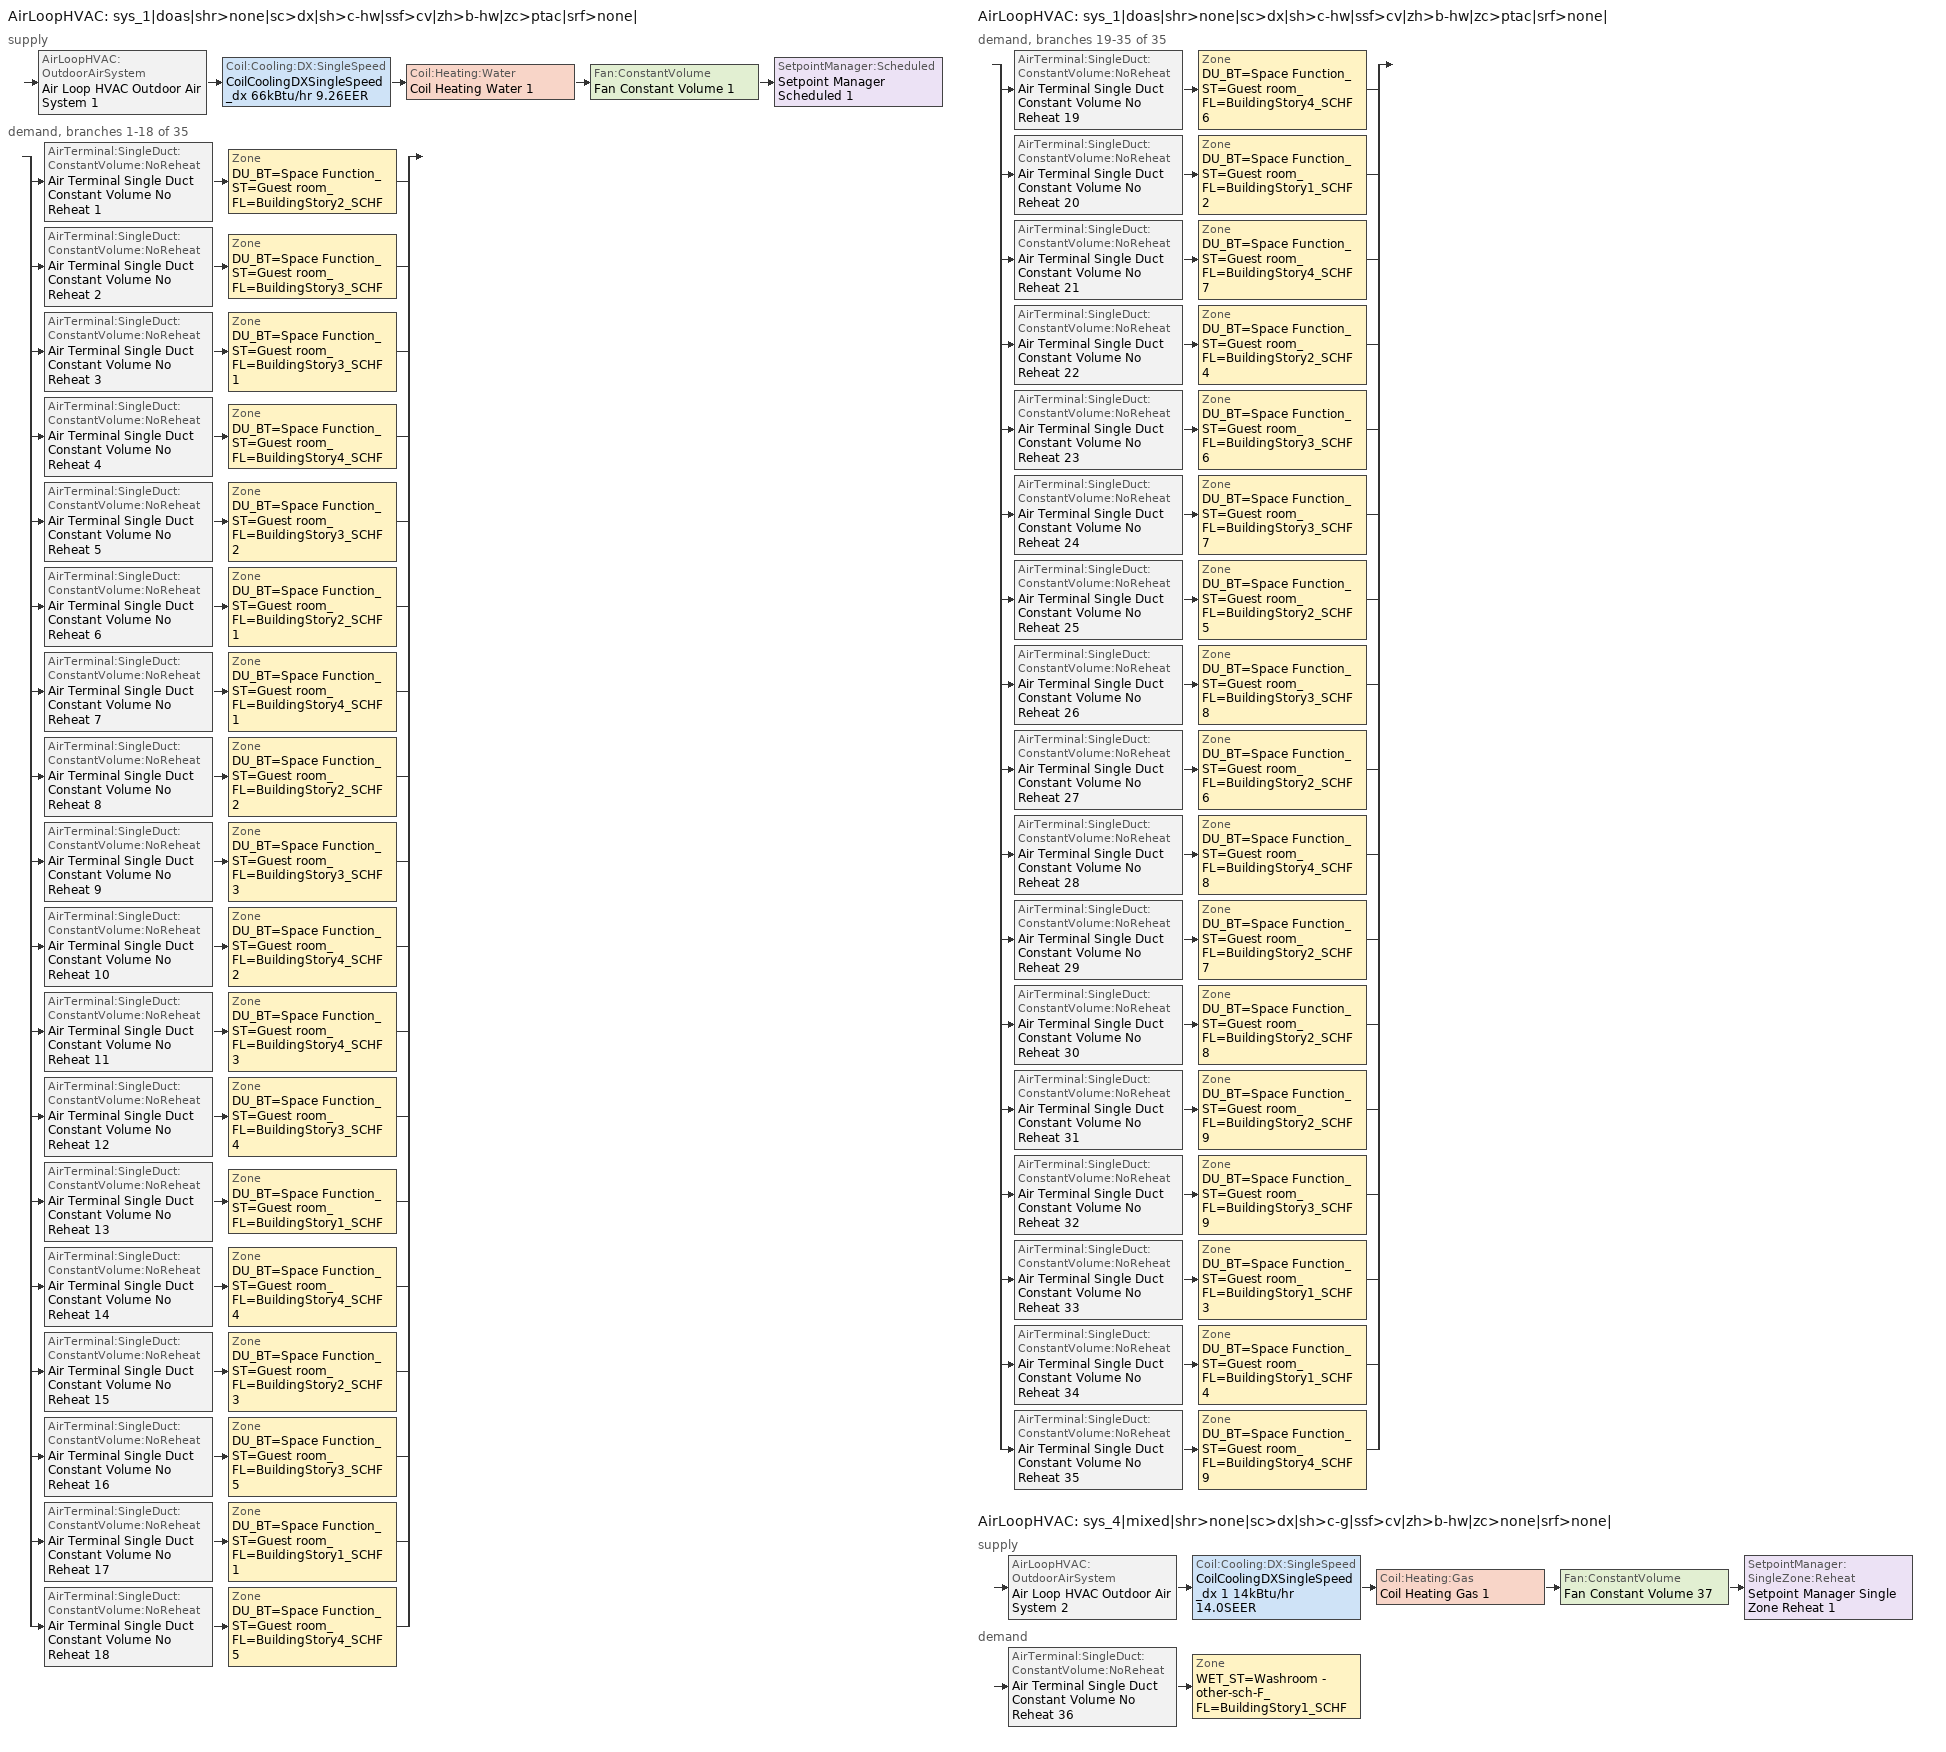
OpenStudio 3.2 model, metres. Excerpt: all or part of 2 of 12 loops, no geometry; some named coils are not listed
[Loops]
AirLoopHVAC 'sys_1|doas|shr>none|sc>dx|sh>c-hw|ssf>cv|zh>b-hw|zc>ptac|srf>none|'
 supply: AirLoopHVAC:OutdoorAirSystem 'Air Loop HVAC Outdoor Air System 1' > Coil:Cooling:DX:SingleSpeed 'CoilCoolingDXSingleSpeed_dx 66kBtu/hr 9.26EER' > Coil:Heating:Water 'Coil Heating Water 1' > Fan:ConstantVolume 'Fan Constant Volume 1' > SetpointManager:Scheduled 'Setpoint Manager Scheduled 1'
 demand, branches 1-18 of 35: split
  | AirTerminal:SingleDuct:ConstantVolume:NoReheat 'Air Terminal Single Duct Constant Volume No Reheat 1' > Zone 'DU_BT=Space Function_ST=Guest room_FL=BuildingStory2_SCHF'
  | AirTerminal:SingleDuct:ConstantVolume:NoReheat 'Air Terminal Single Duct Constant Volume No Reheat 2' > Zone 'DU_BT=Space Function_ST=Guest room_FL=BuildingStory3_SCHF'
  | AirTerminal:SingleDuct:ConstantVolume:NoReheat 'Air Terminal Single Duct Constant Volume No Reheat 3' > Zone 'DU_BT=Space Function_ST=Guest room_FL=BuildingStory3_SCHF 1'
  | AirTerminal:SingleDuct:ConstantVolume:NoReheat 'Air Terminal Single Duct Constant Volume No Reheat 4' > Zone 'DU_BT=Space Function_ST=Guest room_FL=BuildingStory4_SCHF'
  | AirTerminal:SingleDuct:ConstantVolume:NoReheat 'Air Terminal Single Duct Constant Volume No Reheat 5' > Zone 'DU_BT=Space Function_ST=Guest room_FL=BuildingStory3_SCHF 2'
  | AirTerminal:SingleDuct:ConstantVolume:NoReheat 'Air Terminal Single Duct Constant Volume No Reheat 6' > Zone 'DU_BT=Space Function_ST=Guest room_FL=BuildingStory2_SCHF 1'
  | AirTerminal:SingleDuct:ConstantVolume:NoReheat 'Air Terminal Single Duct Constant Volume No Reheat 7' > Zone 'DU_BT=Space Function_ST=Guest room_FL=BuildingStory4_SCHF 1'
  | AirTerminal:SingleDuct:ConstantVolume:NoReheat 'Air Terminal Single Duct Constant Volume No Reheat 8' > Zone 'DU_BT=Space Function_ST=Guest room_FL=BuildingStory2_SCHF 2'
  | AirTerminal:SingleDuct:ConstantVolume:NoReheat 'Air Terminal Single Duct Constant Volume No Reheat 9' > Zone 'DU_BT=Space Function_ST=Guest room_FL=BuildingStory3_SCHF 3'
  | AirTerminal:SingleDuct:ConstantVolume:NoReheat 'Air Terminal Single Duct Constant Volume No Reheat 10' > Zone 'DU_BT=Space Function_ST=Guest room_FL=BuildingStory4_SCHF 2'
  | AirTerminal:SingleDuct:ConstantVolume:NoReheat 'Air Terminal Single Duct Constant Volume No Reheat 11' > Zone 'DU_BT=Space Function_ST=Guest room_FL=BuildingStory4_SCHF 3'
  | AirTerminal:SingleDuct:ConstantVolume:NoReheat 'Air Terminal Single Duct Constant Volume No Reheat 12' > Zone 'DU_BT=Space Function_ST=Guest room_FL=BuildingStory3_SCHF 4'
  | AirTerminal:SingleDuct:ConstantVolume:NoReheat 'Air Terminal Single Duct Constant Volume No Reheat 13' > Zone 'DU_BT=Space Function_ST=Guest room_FL=BuildingStory1_SCHF'
  | AirTerminal:SingleDuct:ConstantVolume:NoReheat 'Air Terminal Single Duct Constant Volume No Reheat 14' > Zone 'DU_BT=Space Function_ST=Guest room_FL=BuildingStory4_SCHF 4'
  | AirTerminal:SingleDuct:ConstantVolume:NoReheat 'Air Terminal Single Duct Constant Volume No Reheat 15' > Zone 'DU_BT=Space Function_ST=Guest room_FL=BuildingStory2_SCHF 3'
  | AirTerminal:SingleDuct:ConstantVolume:NoReheat 'Air Terminal Single Duct Constant Volume No Reheat 16' > Zone 'DU_BT=Space Function_ST=Guest room_FL=BuildingStory3_SCHF 5'
  | AirTerminal:SingleDuct:ConstantVolume:NoReheat 'Air Terminal Single Duct Constant Volume No Reheat 17' > Zone 'DU_BT=Space Function_ST=Guest room_FL=BuildingStory1_SCHF 1'
  | AirTerminal:SingleDuct:ConstantVolume:NoReheat 'Air Terminal Single Duct Constant Volume No Reheat 18' > Zone 'DU_BT=Space Function_ST=Guest room_FL=BuildingStory4_SCHF 5'
AirLoopHVAC 'sys_1|doas|shr>none|sc>dx|sh>c-hw|ssf>cv|zh>b-hw|zc>ptac|srf>none|'
 demand, branches 19-35 of 35: split
  | AirTerminal:SingleDuct:ConstantVolume:NoReheat 'Air Terminal Single Duct Constant Volume No Reheat 19' > Zone 'DU_BT=Space Function_ST=Guest room_FL=BuildingStory4_SCHF 6'
  | AirTerminal:SingleDuct:ConstantVolume:NoReheat 'Air Terminal Single Duct Constant Volume No Reheat 20' > Zone 'DU_BT=Space Function_ST=Guest room_FL=BuildingStory1_SCHF 2'
  | AirTerminal:SingleDuct:ConstantVolume:NoReheat 'Air Terminal Single Duct Constant Volume No Reheat 21' > Zone 'DU_BT=Space Function_ST=Guest room_FL=BuildingStory4_SCHF 7'
  | AirTerminal:SingleDuct:ConstantVolume:NoReheat 'Air Terminal Single Duct Constant Volume No Reheat 22' > Zone 'DU_BT=Space Function_ST=Guest room_FL=BuildingStory2_SCHF 4'
  | AirTerminal:SingleDuct:ConstantVolume:NoReheat 'Air Terminal Single Duct Constant Volume No Reheat 23' > Zone 'DU_BT=Space Function_ST=Guest room_FL=BuildingStory3_SCHF 6'
  | AirTerminal:SingleDuct:ConstantVolume:NoReheat 'Air Terminal Single Duct Constant Volume No Reheat 24' > Zone 'DU_BT=Space Function_ST=Guest room_FL=BuildingStory3_SCHF 7'
  | AirTerminal:SingleDuct:ConstantVolume:NoReheat 'Air Terminal Single Duct Constant Volume No Reheat 25' > Zone 'DU_BT=Space Function_ST=Guest room_FL=BuildingStory2_SCHF 5'
  | AirTerminal:SingleDuct:ConstantVolume:NoReheat 'Air Terminal Single Duct Constant Volume No Reheat 26' > Zone 'DU_BT=Space Function_ST=Guest room_FL=BuildingStory3_SCHF 8'
  | AirTerminal:SingleDuct:ConstantVolume:NoReheat 'Air Terminal Single Duct Constant Volume No Reheat 27' > Zone 'DU_BT=Space Function_ST=Guest room_FL=BuildingStory2_SCHF 6'
  | AirTerminal:SingleDuct:ConstantVolume:NoReheat 'Air Terminal Single Duct Constant Volume No Reheat 28' > Zone 'DU_BT=Space Function_ST=Guest room_FL=BuildingStory4_SCHF 8'
  | AirTerminal:SingleDuct:ConstantVolume:NoReheat 'Air Terminal Single Duct Constant Volume No Reheat 29' > Zone 'DU_BT=Space Function_ST=Guest room_FL=BuildingStory2_SCHF 7'
  | AirTerminal:SingleDuct:ConstantVolume:NoReheat 'Air Terminal Single Duct Constant Volume No Reheat 30' > Zone 'DU_BT=Space Function_ST=Guest room_FL=BuildingStory2_SCHF 8'
  | AirTerminal:SingleDuct:ConstantVolume:NoReheat 'Air Terminal Single Duct Constant Volume No Reheat 31' > Zone 'DU_BT=Space Function_ST=Guest room_FL=BuildingStory2_SCHF 9'
  | AirTerminal:SingleDuct:ConstantVolume:NoReheat 'Air Terminal Single Duct Constant Volume No Reheat 32' > Zone 'DU_BT=Space Function_ST=Guest room_FL=BuildingStory3_SCHF 9'
  | AirTerminal:SingleDuct:ConstantVolume:NoReheat 'Air Terminal Single Duct Constant Volume No Reheat 33' > Zone 'DU_BT=Space Function_ST=Guest room_FL=BuildingStory1_SCHF 3'
  | AirTerminal:SingleDuct:ConstantVolume:NoReheat 'Air Terminal Single Duct Constant Volume No Reheat 34' > Zone 'DU_BT=Space Function_ST=Guest room_FL=BuildingStory1_SCHF 4'
  | AirTerminal:SingleDuct:ConstantVolume:NoReheat 'Air Terminal Single Duct Constant Volume No Reheat 35' > Zone 'DU_BT=Space Function_ST=Guest room_FL=BuildingStory4_SCHF 9'
AirLoopHVAC 'sys_4|mixed|shr>none|sc>dx|sh>c-g|ssf>cv|zh>b-hw|zc>none|srf>none|'
 supply: AirLoopHVAC:OutdoorAirSystem 'Air Loop HVAC Outdoor Air System 2' > Coil:Cooling:DX:SingleSpeed 'CoilCoolingDXSingleSpeed_dx 1 14kBtu/hr 14.0SEER' > Coil:Heating:Gas 'Coil Heating Gas 1' > Fan:ConstantVolume 'Fan Constant Volume 37' > SetpointManager:SingleZone:Reheat 'Setpoint Manager Single Zone Reheat 1'
 demand: AirTerminal:SingleDuct:ConstantVolume:NoReheat 'Air Terminal Single Duct Constant Volume No Reheat 36' > Zone 'WET_ST=Washroom - other-sch-F_FL=BuildingStory1_SCHF'
[Sizing:Zone] Zone Cooling Design Supply Air Temperature Input Method=TemperatureDifference; Zone Cooling Design Supply Air Temperature {C}=14; Zone Cooling Design Supply Air Temperature Difference {deltaC}=11; Zone Heating Design Supply Air Temperature Input Method=TemperatureDifference; Zone Heating Design Supply Air Temperature {C}=40; Zone Heating Design Supply Air Temperature Difference {deltaC}=21; Zone Cooling Design Supply Air Humidity Ratio {kg-H2O/kg-air}=0.0085; Zone Heating Design Supply Air Humidity Ratio {kg-H2O/kg-air}=0.008; Zone Heating Sizing Factor=1.3; Zone Cooling Sizing Factor=1.1; Cooling Design Air Flow Method=DesignDay; Heating Design Air Flow Method=DesignDay; Account for Dedicated Outdoor Air System=No; Dedicated Outdoor Air System Control Strategy=NeutralSupplyAir; Dedicated Outdoor Air Low Setpoint Temperature for Design {C}=autosize; Dedicated Outdoor Air High Setpoint Temperature for Design {C}=autosize
DU_BT=Space Function_ST=Guest room_FL=BuildingStory2_SCHF; DU_BT=Space Function_ST=Guest room_FL=BuildingStory3_SCHF; DU_BT=Space Function_ST=Guest room_FL=BuildingStory3_SCHF 1; DU_BT=Space Function_ST=Guest room_FL=BuildingStory4_SCHF; DU_BT=Space Function_ST=Guest room_FL=BuildingStory3_SCHF 2; DU_BT=Space Function_ST=Guest room_FL=BuildingStory2_SCHF 1; DU_BT=Space Function_ST=Guest room_FL=BuildingStory4_SCHF 1; DU_BT=Space Function_ST=Guest room_FL=BuildingStory2_SCHF 2; DU_BT=Space Function_ST=Guest room_FL=BuildingStory3_SCHF 3; DU_BT=Space Function_ST=Guest room_FL=BuildingStory4_SCHF 2; DU_BT=Space Function_ST=Guest room_FL=BuildingStory4_SCHF 3; DU_BT=Space Function_ST=Guest room_FL=BuildingStory3_SCHF 4; DU_BT=Space Function_ST=Guest room_FL=BuildingStory1_SCHF; DU_BT=Space Function_ST=Guest room_FL=BuildingStory4_SCHF 4; DU_BT=Space Function_ST=Guest room_FL=BuildingStory2_SCHF 3; DU_BT=Space Function_ST=Guest room_FL=BuildingStory3_SCHF 5; DU_BT=Space Function_ST=Guest room_FL=BuildingStory1_SCHF 1; DU_BT=Space Function_ST=Guest room_FL=BuildingStory4_SCHF 5; DU_BT=Space Function_ST=Guest room_FL=BuildingStory4_SCHF 6; DU_BT=Space Function_ST=Guest room_FL=BuildingStory1_SCHF 2; DU_BT=Space Function_ST=Guest room_FL=BuildingStory4_SCHF 7; DU_BT=Space Function_ST=Guest room_FL=BuildingStory2_SCHF 4; DU_BT=Space Function_ST=Guest room_FL=BuildingStory3_SCHF 6; DU_BT=Space Function_ST=Guest room_FL=BuildingStory3_SCHF 7; DU_BT=Space Function_ST=Guest room_FL=BuildingStory2_SCHF 5; DU_BT=Space Function_ST=Guest room_FL=BuildingStory3_SCHF 8; DU_BT=Space Function_ST=Guest room_FL=BuildingStory2_SCHF 6; DU_BT=Space Function_ST=Guest room_FL=BuildingStory4_SCHF 8; DU_BT=Space Function_ST=Guest room_FL=BuildingStory2_SCHF 7; DU_BT=Space Function_ST=Guest room_FL=BuildingStory2_SCHF 8; DU_BT=Space Function_ST=Guest room_FL=BuildingStory2_SCHF 9; DU_BT=Space Function_ST=Guest room_FL=BuildingStory3_SCHF 9; DU_BT=Space Function_ST=Guest room_FL=BuildingStory1_SCHF 3; DU_BT=Space Function_ST=Guest room_FL=BuildingStory1_SCHF 4; DU_BT=Space Function_ST=Guest room_FL=BuildingStory4_SCHF 9; WET_ST=Washroom - other-sch-F_FL=BuildingStory1_SCHF
[Zone equipment]
DU_BT=Space Function_ST=Guest room_FL=BuildingStory2_SCHF: DU_BT=Space Function_ST=Guest room_FL=BuildingStory2_SCHF PTAC, Zone HVAC Baseboard Convective Water 1, Air Terminal Single Duct Constant Volume No Reheat 1
DU_BT=Space Function_ST=Guest room_FL=BuildingStory3_SCHF: DU_BT=Space Function_ST=Guest room_FL=BuildingStory3_SCHF PTAC, Zone HVAC Baseboard Convective Water 2, Air Terminal Single Duct Constant Volume No Reheat 2
DU_BT=Space Function_ST=Guest room_FL=BuildingStory3_SCHF 1: DU_BT=Space Function_ST=Guest room_FL=BuildingStory3_SCHF 1 PTAC, Zone HVAC Baseboard Convective Water 3, Air Terminal Single Duct Constant Volume No Reheat 3
DU_BT=Space Function_ST=Guest room_FL=BuildingStory4_SCHF: DU_BT=Space Function_ST=Guest room_FL=BuildingStory4_SCHF PTAC, Zone HVAC Baseboard Convective Water 4, Air Terminal Single Duct Constant Volume No Reheat 4
DU_BT=Space Function_ST=Guest room_FL=BuildingStory3_SCHF 2: DU_BT=Space Function_ST=Guest room_FL=BuildingStory3_SCHF 2 PTAC, Zone HVAC Baseboard Convective Water 5, Air Terminal Single Duct Constant Volume No Reheat 5
DU_BT=Space Function_ST=Guest room_FL=BuildingStory2_SCHF 1: DU_BT=Space Function_ST=Guest room_FL=BuildingStory2_SCHF 1 PTAC, Zone HVAC Baseboard Convective Water 6, Air Terminal Single Duct Constant Volume No Reheat 6
DU_BT=Space Function_ST=Guest room_FL=BuildingStory4_SCHF 1: DU_BT=Space Function_ST=Guest room_FL=BuildingStory4_SCHF 1 PTAC, Zone HVAC Baseboard Convective Water 7, Air Terminal Single Duct Constant Volume No Reheat 7
DU_BT=Space Function_ST=Guest room_FL=BuildingStory2_SCHF 2: DU_BT=Space Function_ST=Guest room_FL=BuildingStory2_SCHF 2 PTAC, Zone HVAC Baseboard Convective Water 8, Air Terminal Single Duct Constant Volume No Reheat 8
DU_BT=Space Function_ST=Guest room_FL=BuildingStory3_SCHF 3: DU_BT=Space Function_ST=Guest room_FL=BuildingStory3_SCHF 3 PTAC, Zone HVAC Baseboard Convective Water 9, Air Terminal Single Duct Constant Volume No Reheat 9
DU_BT=Space Function_ST=Guest room_FL=BuildingStory4_SCHF 2: DU_BT=Space Function_ST=Guest room_FL=BuildingStory4_SCHF 2 PTAC, Zone HVAC Baseboard Convective Water 10, Air Terminal Single Duct Constant Volume No Reheat 10
DU_BT=Space Function_ST=Guest room_FL=BuildingStory4_SCHF 3: DU_BT=Space Function_ST=Guest room_FL=BuildingStory4_SCHF 3 PTAC, Zone HVAC Baseboard Convective Water 11, Air Terminal Single Duct Constant Volume No Reheat 11
DU_BT=Space Function_ST=Guest room_FL=BuildingStory3_SCHF 4: DU_BT=Space Function_ST=Guest room_FL=BuildingStory3_SCHF 4 PTAC, Zone HVAC Baseboard Convective Water 12, Air Terminal Single Duct Constant Volume No Reheat 12
DU_BT=Space Function_ST=Guest room_FL=BuildingStory1_SCHF: DU_BT=Space Function_ST=Guest room_FL=BuildingStory1_SCHF PTAC, Zone HVAC Baseboard Convective Water 13, Air Terminal Single Duct Constant Volume No Reheat 13
DU_BT=Space Function_ST=Guest room_FL=BuildingStory4_SCHF 4: DU_BT=Space Function_ST=Guest room_FL=BuildingStory4_SCHF 4 PTAC, Zone HVAC Baseboard Convective Water 14, Air Terminal Single Duct Constant Volume No Reheat 14
DU_BT=Space Function_ST=Guest room_FL=BuildingStory2_SCHF 3: DU_BT=Space Function_ST=Guest room_FL=BuildingStory2_SCHF 3 PTAC, Zone HVAC Baseboard Convective Water 15, Air Terminal Single Duct Constant Volume No Reheat 15
DU_BT=Space Function_ST=Guest room_FL=BuildingStory3_SCHF 5: DU_BT=Space Function_ST=Guest room_FL=BuildingStory3_SCHF 5 PTAC, Zone HVAC Baseboard Convective Water 16, Air Terminal Single Duct Constant Volume No Reheat 16
DU_BT=Space Function_ST=Guest room_FL=BuildingStory1_SCHF 1: DU_BT=Space Function_ST=Guest room_FL=BuildingStory1_SCHF 1 PTAC, Zone HVAC Baseboard Convective Water 17, Air Terminal Single Duct Constant Volume No Reheat 17
DU_BT=Space Function_ST=Guest room_FL=BuildingStory4_SCHF 5: DU_BT=Space Function_ST=Guest room_FL=BuildingStory4_SCHF 5 PTAC, Zone HVAC Baseboard Convective Water 18, Air Terminal Single Duct Constant Volume No Reheat 18
DU_BT=Space Function_ST=Guest room_FL=BuildingStory4_SCHF 6: DU_BT=Space Function_ST=Guest room_FL=BuildingStory4_SCHF 6 PTAC, Zone HVAC Baseboard Convective Water 19, Air Terminal Single Duct Constant Volume No Reheat 19
DU_BT=Space Function_ST=Guest room_FL=BuildingStory1_SCHF 2: DU_BT=Space Function_ST=Guest room_FL=BuildingStory1_SCHF 2 PTAC, Zone HVAC Baseboard Convective Water 20, Air Terminal Single Duct Constant Volume No Reheat 20
DU_BT=Space Function_ST=Guest room_FL=BuildingStory4_SCHF 7: DU_BT=Space Function_ST=Guest room_FL=BuildingStory4_SCHF 7 PTAC, Zone HVAC Baseboard Convective Water 21, Air Terminal Single Duct Constant Volume No Reheat 21
DU_BT=Space Function_ST=Guest room_FL=BuildingStory2_SCHF 4: DU_BT=Space Function_ST=Guest room_FL=BuildingStory2_SCHF 4 PTAC, Zone HVAC Baseboard Convective Water 22, Air Terminal Single Duct Constant Volume No Reheat 22
DU_BT=Space Function_ST=Guest room_FL=BuildingStory3_SCHF 6: DU_BT=Space Function_ST=Guest room_FL=BuildingStory3_SCHF 6 PTAC, Zone HVAC Baseboard Convective Water 23, Air Terminal Single Duct Constant Volume No Reheat 23
DU_BT=Space Function_ST=Guest room_FL=BuildingStory3_SCHF 7: DU_BT=Space Function_ST=Guest room_FL=BuildingStory3_SCHF 7 PTAC, Zone HVAC Baseboard Convective Water 24, Air Terminal Single Duct Constant Volume No Reheat 24
DU_BT=Space Function_ST=Guest room_FL=BuildingStory2_SCHF 5: DU_BT=Space Function_ST=Guest room_FL=BuildingStory2_SCHF 5 PTAC, Zone HVAC Baseboard Convective Water 25, Air Terminal Single Duct Constant Volume No Reheat 25
DU_BT=Space Function_ST=Guest room_FL=BuildingStory3_SCHF 8: DU_BT=Space Function_ST=Guest room_FL=BuildingStory3_SCHF 8 PTAC, Zone HVAC Baseboard Convective Water 26, Air Terminal Single Duct Constant Volume No Reheat 26
DU_BT=Space Function_ST=Guest room_FL=BuildingStory2_SCHF 6: DU_BT=Space Function_ST=Guest room_FL=BuildingStory2_SCHF 6 PTAC, Zone HVAC Baseboard Convective Water 27, Air Terminal Single Duct Constant Volume No Reheat 27
DU_BT=Space Function_ST=Guest room_FL=BuildingStory4_SCHF 8: DU_BT=Space Function_ST=Guest room_FL=BuildingStory4_SCHF 8 PTAC, Zone HVAC Baseboard Convective Water 28, Air Terminal Single Duct Constant Volume No Reheat 28
DU_BT=Space Function_ST=Guest room_FL=BuildingStory2_SCHF 7: DU_BT=Space Function_ST=Guest room_FL=BuildingStory2_SCHF 7 PTAC, Zone HVAC Baseboard Convective Water 29, Air Terminal Single Duct Constant Volume No Reheat 29
DU_BT=Space Function_ST=Guest room_FL=BuildingStory2_SCHF 8: DU_BT=Space Function_ST=Guest room_FL=BuildingStory2_SCHF 8 PTAC, Zone HVAC Baseboard Convective Water 30, Air Terminal Single Duct Constant Volume No Reheat 30
DU_BT=Space Function_ST=Guest room_FL=BuildingStory2_SCHF 9: DU_BT=Space Function_ST=Guest room_FL=BuildingStory2_SCHF 9 PTAC, Zone HVAC Baseboard Convective Water 31, Air Terminal Single Duct Constant Volume No Reheat 31
DU_BT=Space Function_ST=Guest room_FL=BuildingStory3_SCHF 9: DU_BT=Space Function_ST=Guest room_FL=BuildingStory3_SCHF 9 PTAC, Zone HVAC Baseboard Convective Water 32, Air Terminal Single Duct Constant Volume No Reheat 32
DU_BT=Space Function_ST=Guest room_FL=BuildingStory1_SCHF 3: DU_BT=Space Function_ST=Guest room_FL=BuildingStory1_SCHF 3 PTAC, Zone HVAC Baseboard Convective Water 33, Air Terminal Single Duct Constant Volume No Reheat 33
DU_BT=Space Function_ST=Guest room_FL=BuildingStory1_SCHF 4: DU_BT=Space Function_ST=Guest room_FL=BuildingStory1_SCHF 4 PTAC, Zone HVAC Baseboard Convective Water 34, Air Terminal Single Duct Constant Volume No Reheat 34
DU_BT=Space Function_ST=Guest room_FL=BuildingStory4_SCHF 9: DU_BT=Space Function_ST=Guest room_FL=BuildingStory4_SCHF 9 PTAC, Zone HVAC Baseboard Convective Water 35, Air Terminal Single Duct Constant Volume No Reheat 35
WET_ST=Washroom - other-sch-F_FL=BuildingStory1_SCHF: Zone HVAC Baseboard Convective Water 36, Air Terminal Single Duct Constant Volume No Reheat 36
[AirLoopHVAC] Design Supply Air Flow Rate {m3/s}=autosize; Design Return Air Flow Fraction of Supply Air Flow=1
Name | Availability Schedule
sys_1|doas|shr>none|sc>dx|sh>c-hw|ssf>cv|zh>b-hw|zc>ptac|srf>none| | sys_1|doas|shr>none|sc>dx|sh>c-hw|ssf>cv|zh>b-hw|zc>ptac|srf>none| Occ Sch
sys_4|mixed|shr>none|sc>dx|sh>c-g|ssf>cv|zh>b-hw|zc>none|srf>none| | sys_4|mixed|shr>none|sc>dx|sh>c-g|ssf>cv|zh>b-hw|zc>none|srf>none| Occ Sch
[Sizing:System] Design Outdoor Air Flow Rate {m3/s}=Autosize; Central Heating Maximum System Air Flow Ratio=1; Preheat Design Temperature {C}=7; Preheat Design Humidity Ratio {kg-H2O/kg-Air}=0.008; Precool Design Temperature {C}=13; Precool Design Humidity Ratio {kg-H2O/kg-Air}=0.008; Central Cooling Design Supply Air Temperature {C}=13; Central Heating Design Supply Air Temperature {C}=43; Sizing Option=NonCoincident; Central Cooling Design Supply Air Humidity Ratio {kg-H2O/kg-Air}=0.0085; Central Heating Design Supply Air Humidity Ratio {kg-H2O/kg-Air}=0.008; Cooling Design Air Flow Method=DesignDay; Cooling Design Air Flow Rate {m3/s}=0; Heating Design Air Flow Method=DesignDay; Heating Design Air Flow Rate {m3/s}=0; System Outdoor Air Method=ZoneSum; Zone Maximum Outdoor Air Fraction=1; Cooling Supply Air Flow Rate Per Floor Area {m3/s-m2}=0.00996765; Cooling Fraction of Autosized Cooling Supply Air Flow Rate=1; Cooling Supply Air Flow Rate Per Unit Cooling Capacity {m3/s-W}=3.94755e-05; Heating Supply Air Flow Rate Per Floor Area {m3/s-m2}=0.00996765; Heating Fraction of Autosized Heating Supply Air Flow Rate=1; Heating Fraction of Autosized Cooling Supply Air Flow Rate=1; Heating Supply Air Flow Rate Per Unit Heating Capacity {m3/s-W}=3.15882e-05; Cooling Design Capacity Method=CoolingDesignCapacity; Cooling Design Capacity {W}=autosize; Cooling Design Capacity Per Floor Area {W/m2}=234.7; Fraction of Autosized Cooling Design Capacity=1; Heating Design Capacity Method=HeatingDesignCapacity; Heating Design Capacity {W}=autosize; Heating Design Capacity Per Floor Area {W/m2}=157; Fraction of Autosized Heating Design Capacity=1; Central Cooling Capacity Control Method=OnOff
Name | Type of Load to Size On | 100% Outdoor Air in Cooling | 100% Outdoor Air in Heating
sys_1|doas|shr>none|sc>dx|sh>c-hw|ssf>cv|zh>b-hw|zc>ptac|srf>none| | VentilationRequirement | Yes | Yes
sys_4|mixed|shr>none|sc>dx|sh>c-g|ssf>cv|zh>b-hw|zc>none|srf>none| | Sensible | No | No
[Fan:ConstantVolume] Availability Schedule=Always On Discrete; Fan Total Efficiency=0.39975; Pressure Rise {Pa}=640; Maximum Flow Rate {m3/s}=AutoSize; Motor Efficiency=0.615
Fan Constant Volume 1; Fan Constant Volume 2; Fan Constant Volume 3; Fan Constant Volume 4; Fan Constant Volume 5; Fan Constant Volume 6; Fan Constant Volume 7; Fan Constant Volume 8; Fan Constant Volume 9; Fan Constant Volume 10; Fan Constant Volume 11; Fan Constant Volume 12; Fan Constant Volume 13; Fan Constant Volume 14; Fan Constant Volume 15; Fan Constant Volume 16; Fan Constant Volume 17; Fan Constant Volume 18; Fan Constant Volume 19; Fan Constant Volume 20; Fan Constant Volume 21; Fan Constant Volume 22; Fan Constant Volume 23; Fan Constant Volume 24; Fan Constant Volume 25; Fan Constant Volume 26; Fan Constant Volume 27; Fan Constant Volume 28; Fan Constant Volume 29; Fan Constant Volume 30; Fan Constant Volume 31; Fan Constant Volume 32; Fan Constant Volume 33; Fan Constant Volume 34; Fan Constant Volume 35; Fan Constant Volume 36; Fan Constant Volume 37
[Coil:Cooling:DX:SingleSpeed] Availability Schedule=Always On Discrete; Rated Total Cooling Capacity {W}=autosize; Rated Sensible Heat Ratio=autosize; Rated Air Flow Rate {m3/s}=autosize; Rated Evaporator Fan Power Per Volume Flow Rate {W/(m3/s)}=773.3; Total Cooling Capacity Function of Temperature Curve=DXCOOL-NECB2011-REF-CAPFT; Total Cooling Capacity Function of Flow Fraction Curve=DXCOOL-NECB2011-REF-CAPFFLOW; Energy Input Ratio Function of Temperature Curve=DXCOOL-NECB2011-REF-COOLEIRFT; Energy Input Ratio Function of Flow Fraction Curve=DXCOOL-NECB2011-REF-COOLEIRFFLOW; Part Load Fraction Correlation Curve=DXCOOL-NECB2011-REF-COOLPLFFPLR; Minimum Outdoor Dry-Bulb Temperature for Compressor Operation {C}=-25; Condenser Type=AirCooled; Evaporative Condenser Effectiveness=0; Evaporative Condenser Air Flow Rate {m3/s}=Autosize; Evaporative Condenser Pump Rated Power Consumption {W}=Autosize; Crankcase Heater Capacity {W}=0; Maximum Outdoor Dry-Bulb Temperature for Crankcase Heater Operation {C}=0; Basin Heater Capacity {W/K}=0; Basin Heater Setpoint Temperature {C}=10
Name | Rated COP {W/W}
CoilCoolingDXSingleSpeed_dx 66kBtu/hr 9.26EER | 3.21949
Coil Cooling DX Single Speed 1 4kBtu/hr 11.0EER; Coil Cooling DX Single Speed 2 7kBtu/hr 11.0EER; Coil Cooling DX Single Speed 5 5kBtu/hr 11.0EER; Coil Cooling DX Single Speed 6 3kBtu/hr 11.0EER; Coil Cooling DX Single Speed 8 4kBtu/hr 11.0EER; Coil Cooling DX Single Speed 13 3kBtu/hr 11.0EER; Coil Cooling DX Single Speed 15 5kBtu/hr 11.0EER; Coil Cooling DX Single Speed 16 3kBtu/hr 11.0EER; Coil Cooling DX Single Speed 17 2kBtu/hr 11.0EER; Coil Cooling DX Single Speed 20 3kBtu/hr 11.0EER; Coil Cooling DX Single Speed 21 6kBtu/hr 11.0EER; Coil Cooling DX Single Speed 24 4kBtu/hr 11.0EER; Coil Cooling DX Single Speed 26 5kBtu/hr 11.0EER; Coil Cooling DX Single Speed 27 6kBtu/hr 11.0EER; Coil Cooling DX Single Speed 31 4kBtu/hr 11.0EER; Coil Cooling DX Single Speed 33 2kBtu/hr 11.0EER; Coil Cooling DX Single Speed 34 3kBtu/hr 11.0EER | 3.80183
Coil Cooling DX Single Speed 3 9kBtu/hr 10.6EER | 3.67932
Coil Cooling DX Single Speed 4 14kBtu/hr 9.5EER | 3.29723
Coil Cooling DX Single Speed 7 20kBtu/hr 9.3EER; Coil Cooling DX Single Speed 10 20kBtu/hr 9.3EER; Coil Cooling DX Single Speed 12 16kBtu/hr 9.3EER; Coil Cooling DX Single Speed 14 32kBtu/hr 9.3EER; Coil Cooling DX Single Speed 18 16kBtu/hr 9.3EER; Coil Cooling DX Single Speed 28 32kBtu/hr 9.3EER; Coil Cooling DX Single Speed 32 16kBtu/hr 9.3EER | 3.23448
Coil Cooling DX Single Speed 9 10kBtu/hr 10.4EER | 3.5906
Coil Cooling DX Single Speed 11 9kBtu/hr 10.5EER | 3.64679
Coil Cooling DX Single Speed 19 9kBtu/hr 10.6EER | 3.67092
Coil Cooling DX Single Speed 22 15kBtu/hr 9.4EER | 3.26379
Coil Cooling DX Single Speed 23 9kBtu/hr 10.6EER | 3.65239
Coil Cooling DX Single Speed 25 14kBtu/hr 9.6EER | 3.3218
Coil Cooling DX Single Speed 29 9kBtu/hr 10.5EER | 3.63396
Coil Cooling DX Single Speed 30 7kBtu/hr 11.0EER | 3.79912
Coil Cooling DX Single Speed 35 9kBtu/hr 10.7EER | 3.68289
CoilCoolingDXSingleSpeed_dx 1 14kBtu/hr 14.0SEER | 4.11713
[Controller:OutdoorAir] Minimum Outdoor Air Flow Rate {m3/s}=autosize; Maximum Outdoor Air Flow Rate {m3/s}=Autosize; Economizer Control Type=NoEconomizer; Economizer Control Action Type=ModulateFlow; Economizer Maximum Limit Dry-Bulb Temperature {C}=28; Economizer Maximum Limit Enthalpy {J/kg}=64000; Economizer Minimum Limit Dry-Bulb Temperature {C}=-100; Lockout Type=NoLockout; Minimum Limit Type=FixedMinimum; High Humidity Control=No; Heat Recovery Bypass Control Type=BypassWhenWithinEconomizerLimits
Name | Minimum Outdoor Air Schedule | Controller Mechanical Ventilation
Controller Outdoor Air 1 | sys_1|doas|shr>none|sc>dx|sh>c-hw|ssf>cv|zh>b-hw|zc>ptac|srf>none| Occ Sch | Controller Mechanical Ventilation 1
Controller Outdoor Air 2 | sys_4|mixed|shr>none|sc>dx|sh>c-g|ssf>cv|zh>b-hw|zc>none|srf>none| Occ Sch | Controller Mechanical Ventilation 2
[Controller:MechanicalVentilation] Availability Schedule=Always On Discrete; System Outdoor Air Method=ZoneSum
Controller Mechanical Ventilation 1; Controller Mechanical Ventilation 2
[AirLoopHVAC:OutdoorAirSystem]
Name | Controller
Air Loop HVAC Outdoor Air System 1 | Controller Outdoor Air 1
Air Loop HVAC Outdoor Air System 2 | Controller Outdoor Air 2
[SetpointManager:Scheduled]
Setpoint Manager Scheduled 1: Control Variable=Temperature; Schedule=Makeup-Air Unit Supply Air Temp
[Coil:Heating:Electric] Availability Schedule=ON_OFF_ALWAYS_OFF
Coil Heating Electric 1; Coil Heating Electric 2; Coil Heating Electric 3; Coil Heating Electric 4; Coil Heating Electric 5; Coil Heating Electric 6; Coil Heating Electric 7; Coil Heating Electric 8; Coil Heating Electric 9; Coil Heating Electric 10; Coil Heating Electric 11; Coil Heating Electric 12; Coil Heating Electric 13; Coil Heating Electric 14; Coil Heating Electric 15; Coil Heating Electric 16; Coil Heating Electric 17; Coil Heating Electric 18; Coil Heating Electric 19; Coil Heating Electric 20; Coil Heating Electric 21; Coil Heating Electric 22; Coil Heating Electric 23; Coil Heating Electric 24; Coil Heating Electric 25; Coil Heating Electric 26; Coil Heating Electric 27; Coil Heating Electric 28; Coil Heating Electric 29; Coil Heating Electric 30; Coil Heating Electric 31; Coil Heating Electric 32; Coil Heating Electric 33; Coil Heating Electric 34; Coil Heating Electric 35
[ZoneHVAC:PackagedTerminalAirConditioner] Availability Schedule=Always On Discrete; Supply Air Flow Rate During Cooling Operation {m3/s}=Autosize; Supply Air Flow Rate During Heating Operation {m3/s}=Autosize; Supply Air Flow Rate When No Cooling or Heating is Needed {m3/s}=Autosize; Outdoor Air Flow Rate During Cooling Operation {m3/s}=1e-05; Outdoor Air Flow Rate During Heating Operation {m3/s}=1e-05; Outdoor Air Flow Rate When No Cooling or Heating is Needed {m3/s}=1e-05; Fan Placement=DrawThrough
Name | Supply Air Fan | Heating Coil | Cooling Coil
DU_BT=Space Function_ST=Guest room_FL=BuildingStory2_SCHF PTAC | Fan Constant Volume 2 | Coil Heating Electric 1 | Coil Cooling DX Single Speed 1 4kBtu/hr 11.0EER
DU_BT=Space Function_ST=Guest room_FL=BuildingStory3_SCHF PTAC | Fan Constant Volume 3 | Coil Heating Electric 2 | Coil Cooling DX Single Speed 2 7kBtu/hr 11.0EER
DU_BT=Space Function_ST=Guest room_FL=BuildingStory3_SCHF 1 PTAC | Fan Constant Volume 4 | Coil Heating Electric 3 | Coil Cooling DX Single Speed 3 9kBtu/hr 10.6EER
DU_BT=Space Function_ST=Guest room_FL=BuildingStory4_SCHF PTAC | Fan Constant Volume 5 | Coil Heating Electric 4 | Coil Cooling DX Single Speed 4 14kBtu/hr 9.5EER
DU_BT=Space Function_ST=Guest room_FL=BuildingStory3_SCHF 2 PTAC | Fan Constant Volume 6 | Coil Heating Electric 5 | Coil Cooling DX Single Speed 5 5kBtu/hr 11.0EER
DU_BT=Space Function_ST=Guest room_FL=BuildingStory2_SCHF 1 PTAC | Fan Constant Volume 7 | Coil Heating Electric 6 | Coil Cooling DX Single Speed 6 3kBtu/hr 11.0EER
DU_BT=Space Function_ST=Guest room_FL=BuildingStory4_SCHF 1 PTAC | Fan Constant Volume 8 | Coil Heating Electric 7 | Coil Cooling DX Single Speed 7 20kBtu/hr 9.3EER
DU_BT=Space Function_ST=Guest room_FL=BuildingStory2_SCHF 2 PTAC | Fan Constant Volume 9 | Coil Heating Electric 8 | Coil Cooling DX Single Speed 8 4kBtu/hr 11.0EER
DU_BT=Space Function_ST=Guest room_FL=BuildingStory3_SCHF 3 PTAC | Fan Constant Volume 10 | Coil Heating Electric 9 | Coil Cooling DX Single Speed 9 10kBtu/hr 10.4EER
DU_BT=Space Function_ST=Guest room_FL=BuildingStory4_SCHF 2 PTAC | Fan Constant Volume 11 | Coil Heating Electric 10 | Coil Cooling DX Single Speed 10 20kBtu/hr 9.3EER
DU_BT=Space Function_ST=Guest room_FL=BuildingStory4_SCHF 3 PTAC | Fan Constant Volume 12 | Coil Heating Electric 11 | Coil Cooling DX Single Speed 11 9kBtu/hr 10.5EER
DU_BT=Space Function_ST=Guest room_FL=BuildingStory3_SCHF 4 PTAC | Fan Constant Volume 13 | Coil Heating Electric 12 | Coil Cooling DX Single Speed 12 16kBtu/hr 9.3EER
DU_BT=Space Function_ST=Guest room_FL=BuildingStory1_SCHF PTAC | Fan Constant Volume 14 | Coil Heating Electric 13 | Coil Cooling DX Single Speed 13 3kBtu/hr 11.0EER
DU_BT=Space Function_ST=Guest room_FL=BuildingStory4_SCHF 4 PTAC | Fan Constant Volume 15 | Coil Heating Electric 14 | Coil Cooling DX Single Speed 14 32kBtu/hr 9.3EER
DU_BT=Space Function_ST=Guest room_FL=BuildingStory2_SCHF 3 PTAC | Fan Constant Volume 16 | Coil Heating Electric 15 | Coil Cooling DX Single Speed 15 5kBtu/hr 11.0EER
DU_BT=Space Function_ST=Guest room_FL=BuildingStory3_SCHF 5 PTAC | Fan Constant Volume 17 | Coil Heating Electric 16 | Coil Cooling DX Single Speed 16 3kBtu/hr 11.0EER
DU_BT=Space Function_ST=Guest room_FL=BuildingStory1_SCHF 1 PTAC | Fan Constant Volume 18 | Coil Heating Electric 17 | Coil Cooling DX Single Speed 17 2kBtu/hr 11.0EER
DU_BT=Space Function_ST=Guest room_FL=BuildingStory4_SCHF 5 PTAC | Fan Constant Volume 19 | Coil Heating Electric 18 | Coil Cooling DX Single Speed 18 16kBtu/hr 9.3EER
DU_BT=Space Function_ST=Guest room_FL=BuildingStory4_SCHF 6 PTAC | Fan Constant Volume 20 | Coil Heating Electric 19 | Coil Cooling DX Single Speed 19 9kBtu/hr 10.6EER
DU_BT=Space Function_ST=Guest room_FL=BuildingStory1_SCHF 2 PTAC | Fan Constant Volume 21 | Coil Heating Electric 20 | Coil Cooling DX Single Speed 20 3kBtu/hr 11.0EER
DU_BT=Space Function_ST=Guest room_FL=BuildingStory4_SCHF 7 PTAC | Fan Constant Volume 22 | Coil Heating Electric 21 | Coil Cooling DX Single Speed 21 6kBtu/hr 11.0EER
DU_BT=Space Function_ST=Guest room_FL=BuildingStory2_SCHF 4 PTAC | Fan Constant Volume 23 | Coil Heating Electric 22 | Coil Cooling DX Single Speed 22 15kBtu/hr 9.4EER
DU_BT=Space Function_ST=Guest room_FL=BuildingStory3_SCHF 6 PTAC | Fan Constant Volume 24 | Coil Heating Electric 23 | Coil Cooling DX Single Speed 23 9kBtu/hr 10.6EER
DU_BT=Space Function_ST=Guest room_FL=BuildingStory3_SCHF 7 PTAC | Fan Constant Volume 25 | Coil Heating Electric 24 | Coil Cooling DX Single Speed 24 4kBtu/hr 11.0EER
DU_BT=Space Function_ST=Guest room_FL=BuildingStory2_SCHF 5 PTAC | Fan Constant Volume 26 | Coil Heating Electric 25 | Coil Cooling DX Single Speed 25 14kBtu/hr 9.6EER
DU_BT=Space Function_ST=Guest room_FL=BuildingStory3_SCHF 8 PTAC | Fan Constant Volume 27 | Coil Heating Electric 26 | Coil Cooling DX Single Speed 26 5kBtu/hr 11.0EER
DU_BT=Space Function_ST=Guest room_FL=BuildingStory2_SCHF 6 PTAC | Fan Constant Volume 28 | Coil Heating Electric 27 | Coil Cooling DX Single Speed 27 6kBtu/hr 11.0EER
DU_BT=Space Function_ST=Guest room_FL=BuildingStory4_SCHF 8 PTAC | Fan Constant Volume 29 | Coil Heating Electric 28 | Coil Cooling DX Single Speed 28 32kBtu/hr 9.3EER
DU_BT=Space Function_ST=Guest room_FL=BuildingStory2_SCHF 7 PTAC | Fan Constant Volume 30 | Coil Heating Electric 29 | Coil Cooling DX Single Speed 29 9kBtu/hr 10.5EER
DU_BT=Space Function_ST=Guest room_FL=BuildingStory2_SCHF 8 PTAC | Fan Constant Volume 31 | Coil Heating Electric 30 | Coil Cooling DX Single Speed 30 7kBtu/hr 11.0EER
DU_BT=Space Function_ST=Guest room_FL=BuildingStory2_SCHF 9 PTAC | Fan Constant Volume 32 | Coil Heating Electric 31 | Coil Cooling DX Single Speed 31 4kBtu/hr 11.0EER
DU_BT=Space Function_ST=Guest room_FL=BuildingStory3_SCHF 9 PTAC | Fan Constant Volume 33 | Coil Heating Electric 32 | Coil Cooling DX Single Speed 32 16kBtu/hr 9.3EER
DU_BT=Space Function_ST=Guest room_FL=BuildingStory1_SCHF 3 PTAC | Fan Constant Volume 34 | Coil Heating Electric 33 | Coil Cooling DX Single Speed 33 2kBtu/hr 11.0EER
DU_BT=Space Function_ST=Guest room_FL=BuildingStory1_SCHF 4 PTAC | Fan Constant Volume 35 | Coil Heating Electric 34 | Coil Cooling DX Single Speed 34 3kBtu/hr 11.0EER
DU_BT=Space Function_ST=Guest room_FL=BuildingStory4_SCHF 9 PTAC | Fan Constant Volume 36 | Coil Heating Electric 35 | Coil Cooling DX Single Speed 35 9kBtu/hr 10.7EER
[AirTerminal:SingleDuct:ConstantVolume:NoReheat] Availability Schedule=Always On Discrete; Maximum Air Flow Rate {m3/s}=AutoSize
Air Terminal Single Duct Constant Volume No Reheat 1; Air Terminal Single Duct Constant Volume No Reheat 2; Air Terminal Single Duct Constant Volume No Reheat 3; Air Terminal Single Duct Constant Volume No Reheat 4; Air Terminal Single Duct Constant Volume No Reheat 5; Air Terminal Single Duct Constant Volume No Reheat 6; Air Terminal Single Duct Constant Volume No Reheat 7; Air Terminal Single Duct Constant Volume No Reheat 8; Air Terminal Single Duct Constant Volume No Reheat 9; Air Terminal Single Duct Constant Volume No Reheat 10; Air Terminal Single Duct Constant Volume No Reheat 11; Air Terminal Single Duct Constant Volume No Reheat 12; Air Terminal Single Duct Constant Volume No Reheat 13; Air Terminal Single Duct Constant Volume No Reheat 14; Air Terminal Single Duct Constant Volume No Reheat 15; Air Terminal Single Duct Constant Volume No Reheat 16; Air Terminal Single Duct Constant Volume No Reheat 17; Air Terminal Single Duct Constant Volume No Reheat 18; Air Terminal Single Duct Constant Volume No Reheat 19; Air Terminal Single Duct Constant Volume No Reheat 20; Air Terminal Single Duct Constant Volume No Reheat 21; Air Terminal Single Duct Constant Volume No Reheat 22; Air Terminal Single Duct Constant Volume No Reheat 23; Air Terminal Single Duct Constant Volume No Reheat 24; Air Terminal Single Duct Constant Volume No Reheat 25; Air Terminal Single Duct Constant Volume No Reheat 26; Air Terminal Single Duct Constant Volume No Reheat 27; Air Terminal Single Duct Constant Volume No Reheat 28; Air Terminal Single Duct Constant Volume No Reheat 29; Air Terminal Single Duct Constant Volume No Reheat 30; Air Terminal Single Duct Constant Volume No Reheat 31; Air Terminal Single Duct Constant Volume No Reheat 32; Air Terminal Single Duct Constant Volume No Reheat 33; Air Terminal Single Duct Constant Volume No Reheat 34; Air Terminal Single Duct Constant Volume No Reheat 35; Air Terminal Single Duct Constant Volume No Reheat 36
[Coil:Heating:Gas]
Coil Heating Gas 1: Availability Schedule=Always On Discrete; Gas Burner Efficiency=0.924; Nominal Capacity {W}=AutoSize; Parasitic Electric Load {W}=0; Part Load Fraction Correlation Curve=FURNACE-EFFPLR-NECB2011; Parasitic Gas Load {W}=0
[SetpointManager:SingleZone:Reheat]
Setpoint Manager Single Zone Reheat 1: Minimum Supply Air Temperature {C}=13; Maximum Supply Air Temperature {C}=43; Control Zone=WET_ST=Washroom - other-sch-F_FL=BuildingStory1_SCHF
[Schedule:Ruleset]
Name | Default Day Schedule | Summer Design Day Schedule | Winter Design Day Schedule
ON_OFF_ALWAYS_OFF | Schedule Day 3
Makeup-Air Unit Supply Air Temp | Makeup Air Unit Supply Air Temp Default
sys_1|doas|shr>none|sc>dx|sh>c-hw|ssf>cv|zh>b-hw|zc>ptac|srf>none| Occ Sch | sys_1|doas|shr>none|sc>dx|sh>c-hw|ssf>cv|zh>b-hw|zc>ptac|srf>none| Occ Sch Default | sys_1|doas|shr>none|sc>dx|sh>c-hw|ssf>cv|zh>b-hw|zc>ptac|srf>none| Occ Sch Summer Design Day | sys_1|doas|shr>none|sc>dx|sh>c-hw|ssf>cv|zh>b-hw|zc>ptac|srf>none| Occ Sch Winter Design Day
sys_4|mixed|shr>none|sc>dx|sh>c-g|ssf>cv|zh>b-hw|zc>none|srf>none| Occ Sch | sys_4|mixed|shr>none|sc>dx|sh>c-g|ssf>cv|zh>b-hw|zc>none|srf>none| Occ Sch Default | sys_4|mixed|shr>none|sc>dx|sh>c-g|ssf>cv|zh>b-hw|zc>none|srf>none| Occ Sch Summer Design Day | sys_4|mixed|shr>none|sc>dx|sh>c-g|ssf>cv|zh>b-hw|zc>none|srf>none| Occ Sch Winter Design Day
[Schedule:Day]
Schedule Day 3; wkdON_OFF_ALWAYS_OFF 1; satON_OFF_ALWAYS_OFF 1; sunON_OFF_ALWAYS_OFF 1: 1, 0, 0, 2, 0, 0, 3, 0, 0, 4, 0, 0, 5, 0, 0, 6, 0, 0, 7, 0, 0, 8, 0, 0, 9, 0, 0, 10, 0, 0, 11, 0, 0, 12, 0, 0, 13, 0, 0, 14, 0, 0, 15, 0, 0, 16, 0, 0, 17, 0, 0, 18, 0, 0, 19, 0, 0, 20, 0, 0, 21, 0, 0, 22, 0, 0, 23, 0, 0, 24, 0, 0
Makeup Air Unit Supply Air Temp Default: 24, 0, 20
sys_1|doas|shr>none|sc>dx|sh>c-hw|ssf>cv|zh>b-hw|zc>ptac|srf>none| Occ Sch Default; sys_4|mixed|shr>none|sc>dx|sh>c-g|ssf>cv|zh>b-hw|zc>none|srf>none| Occ Sch Default: 10, 0, 1, 16, 0, 0, 24, 0, 1
sys_1|doas|shr>none|sc>dx|sh>c-hw|ssf>cv|zh>b-hw|zc>ptac|srf>none| Occ Sch Winter Design Day; sys_1|doas|shr>none|sc>dx|sh>c-hw|ssf>cv|zh>b-hw|zc>ptac|srf>none| Occ Sch Summer Design Day; sys_4|mixed|shr>none|sc>dx|sh>c-g|ssf>cv|zh>b-hw|zc>none|srf>none| Occ Sch Winter Design Day; sys_4|mixed|shr>none|sc>dx|sh>c-g|ssf>cv|zh>b-hw|zc>none|srf>none| Occ Sch Summer Design Day: 24, 0, 1
[Schedule:Rule] Schedule Ruleset=ON_OFF_ALWAYS_OFF; Date Specification Type=DateRange; Start Month=1; Start Day=1; End Month=12; End Day=31
Name | Rule Order | Day Schedule | Apply Sunday | Apply Monday | Apply Tuesday | Apply Wednesday | Apply Thursday | Apply Friday | Apply Saturday
wkdON_OFF_ALWAYS_OFF rule | 2 | wkdON_OFF_ALWAYS_OFF 1 | No | Yes | Yes | Yes | Yes | Yes | No
satON_OFF_ALWAYS_OFFrule | 1 | satON_OFF_ALWAYS_OFF 1 | No | No | No | No | No | No | Yes
sunON_OFF_ALWAYS_OFFrule | 0 | sunON_OFF_ALWAYS_OFF 1 | Yes | No | No | No | No | No | No
[Schedule:Constant]
Always On Discrete: Value=1
[Curve:Biquadratic] Minimum Value of x=13; Maximum Value of x=24; Minimum Value of y=24; Maximum Value of y=46
Name | Coefficient1 Constant | Coefficient2 x | Coefficient3 x**2 | Coefficient4 y | Coefficient5 y**2 | Coefficient6 x*y
DXCOOL-NECB2011-REF-CAPFT | 0.867905 | 0.0142459 | 0.00055436 | -0.0075575 | 3.3e-05 | -0.0001918
DXCOOL-NECB2011-REF-COOLEIRFT | 0.114171 | 0.0281822 | -0.0004199 | 0.0214108 | 0.000161028 | -0.000679104
[Curve:Quadratic] Minimum Value of x=0.5; Maximum Value of x=1.5
Name | Coefficient1 Constant | Coefficient2 x | Coefficient3 x**2
DXCOOL-NECB2011-REF-CAPFFLOW | 0.8 | 0.2 | 0
DXCOOL-NECB2011-REF-COOLEIRFFLOW | 1.1552 | -0.1808 | 0.0256
[Curve:Cubic] Maximum Value of x=1
Name | Coefficient1 Constant | Coefficient2 x | Coefficient3 x**2 | Coefficient4 x**3 | Minimum Value of x
DXCOOL-NECB2011-REF-COOLPLFFPLR | 0.0277 | 4.9151 | -8.184 | 4.2702 | 0.7
FURNACE-EFFPLR-NECB2011 | 0.722 | 0.8211 | -1.0396 | 0.5 | 0
